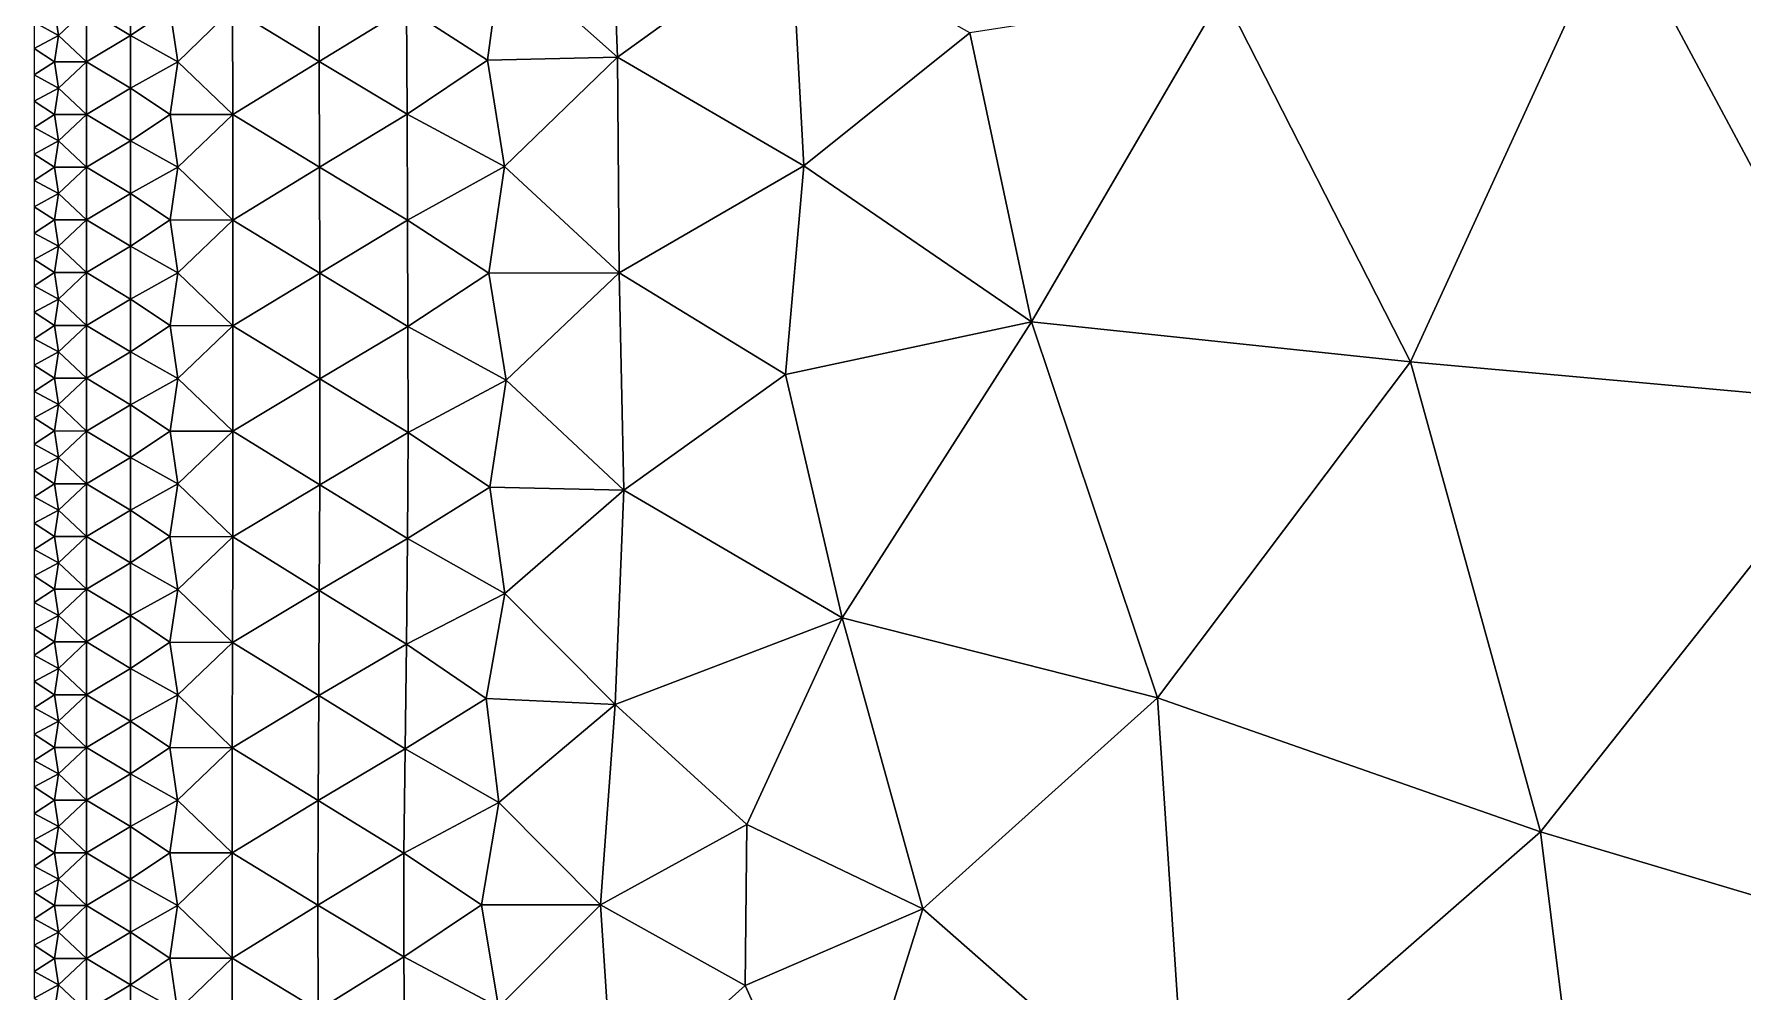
# Model space of a CAD drawing. Header units: metres. Extents: x 0 to 72, y -280 to 0.
# Drawn here: x 0.02 to 12.99, y -140.84 to -133.57 of the extents above; entities that cross this region are included whole.
import ezdxf

# ---------------------------------------------------------------- set-up
doc = ezdxf.new("R2010")
doc.units = ezdxf.units.M

msp = doc.modelspace()

# ---------------------------------------------------------------- linework, layer by layer
at = {"layer": 'layer', "color": 0}
for points in [[(14.0209, -136.383), (16.0377, -131.729), (12.0256, -132.658)], [(4.38561, -132.147), (3.57035, -132.967), (4.44686, -133.749)], [(4.38561, -132.147), (4.44686, -133.749), (5.76563, -132.797)], [(10.4665, -136.06), (12.0256, -132.658), (9.0418, -133.265)], [(14.0209, -136.383), (12.0256, -132.658), (10.4665, -136.06)], [(5.76563, -132.797), (4.44686, -133.749), (5.86156, -134.574)], [(5.76563, -132.797), (5.86156, -134.574), (7.12126, -133.565)], [(2.18118, -132.98), (1.52644, -133.382), (2.18391, -133.781)], [(2.18118, -132.98), (2.18391, -133.781), (2.84584, -133.377)], [(3.57035, -132.967), (2.84584, -133.377), (3.46133, -133.772)], [(3.57035, -132.967), (3.46133, -133.772), (4.44686, -133.749)], [(0.750805, -133.182), (0.417965, -133.383), (0.750917, -133.583)], [(0.750805, -133.182), (0.750917, -133.583), (1.05065, -133.383)], [(7.58885, -135.758), (9.0418, -133.265), (7.12126, -133.565)], [(10.4665, -136.06), (9.0418, -133.265), (7.58885, -135.758)], [(0.173524, -133.383), (0.02, -133.483), (0.204034, -133.583)], [(0.173524, -133.383), (0.204034, -133.583), (0.417965, -133.383)], [(0.417965, -133.383), (0.204034, -133.583), (0.418003, -133.783)], [(0.417965, -133.383), (0.418003, -133.783), (0.750917, -133.583)], [(1.05065, -133.383), (0.750917, -133.583), (1.1104, -133.783)], [(1.05065, -133.383), (1.1104, -133.783), (1.52644, -133.382)], [(1.52644, -133.382), (1.1104, -133.783), (1.52742, -134.183)], [(1.52644, -133.382), (1.52742, -134.183), (2.18391, -133.781)], [(2.84584, -133.377), (2.18391, -133.781), (2.8509, -134.18)], [(2.84584, -133.377), (2.8509, -134.18), (3.46133, -133.772)], [(0.02, -133.483), (0.02, -133.683), (0.204034, -133.583)], [(7.12126, -133.565), (5.86156, -134.574), (7.58885, -135.758)], [(0.204034, -133.583), (0.02, -133.683), (0.173536, -133.783)], [(0.02, -133.683), (0.02, -133.883), (0.173536, -133.783)], [(0.204034, -133.583), (0.173536, -133.783), (0.418003, -133.783)], [(0.750917, -133.583), (0.418003, -133.783), (0.751006, -133.983)], [(0.750917, -133.583), (0.751006, -133.983), (1.1104, -133.783)], [(0.173536, -133.783), (0.02, -133.883), (0.204049, -133.983)], [(0.173536, -133.783), (0.204049, -133.983), (0.418003, -133.783)], [(0.418003, -133.783), (0.204049, -133.983), (0.418036, -134.183)], [(0.418003, -133.783), (0.418036, -134.183), (0.751006, -133.983)], [(1.1104, -133.783), (0.751006, -133.983), (1.05102, -134.183)], [(1.1104, -133.783), (1.05102, -134.183), (1.52742, -134.183)], [(2.18391, -133.781), (1.52742, -134.183), (2.18597, -134.584)], [(2.18391, -133.781), (2.18597, -134.584), (2.8509, -134.18)], [(3.46133, -133.772), (2.8509, -134.18), (3.58991, -134.578)], [(3.46133, -133.772), (3.58991, -134.578), (4.44686, -133.749)], [(4.44686, -133.749), (3.58991, -134.578), (4.45891, -135.385)], [(4.44686, -133.749), (4.45891, -135.385), (5.86156, -134.574)], [(0.02, -133.883), (0.02, -134.083), (0.204049, -133.983)], [(0.204049, -133.983), (0.02, -134.083), (0.173546, -134.183)], [(0.02, -134.083), (0.02, -134.283), (0.173546, -134.183)], [(0.204049, -133.983), (0.173546, -134.183), (0.418036, -134.183)], [(0.751006, -133.983), (0.418036, -134.183), (0.75109, -134.384)], [(0.751006, -133.983), (0.75109, -134.384), (1.05102, -134.183)], [(0.173546, -134.183), (0.02, -134.283), (0.204061, -134.384)], [(0.173546, -134.183), (0.204061, -134.384), (0.418036, -134.183)], [(0.418036, -134.183), (0.204061, -134.384), (0.418063, -134.584)], [(0.418036, -134.183), (0.418063, -134.584), (0.75109, -134.384)], [(1.05102, -134.183), (0.75109, -134.384), (1.11077, -134.584)], [(1.05102, -134.183), (1.11077, -134.584), (1.52742, -134.183)], [(1.52742, -134.183), (1.11077, -134.584), (1.52811, -134.985)], [(1.52742, -134.183), (1.52811, -134.985), (2.18597, -134.584)], [(2.8509, -134.18), (2.18597, -134.584), (2.85398, -134.985)], [(2.8509, -134.18), (2.85398, -134.985), (3.58991, -134.578)], [(0.02, -134.283), (0.02, -134.484), (0.204061, -134.384)], [(0.204061, -134.384), (0.02, -134.484), (0.173554, -134.584)], [(0.204061, -134.384), (0.173554, -134.584), (0.418063, -134.584)], [(0.75109, -134.384), (0.418063, -134.584), (0.75115, -134.784)], [(0.75109, -134.384), (0.75115, -134.784), (1.11077, -134.584)], [(0.02, -134.484), (0.02, -134.684), (0.173554, -134.584)], [(0.173554, -134.584), (0.02, -134.684), (0.20407, -134.784)], [(0.173554, -134.584), (0.20407, -134.784), (0.418063, -134.584)], [(0.418063, -134.584), (0.20407, -134.784), (0.418083, -134.984)], [(0.418063, -134.584), (0.418083, -134.984), (0.75115, -134.784)], [(1.11077, -134.584), (0.75115, -134.784), (1.05126, -134.984)], [(1.11077, -134.584), (1.05126, -134.984), (1.52811, -134.985)], [(2.18597, -134.584), (1.52811, -134.985), (2.18736, -135.387)], [(2.18597, -134.584), (2.18736, -135.387), (2.85398, -134.985)], [(3.58991, -134.578), (2.85398, -134.985), (3.47125, -135.389)], [(3.58991, -134.578), (3.47125, -135.389), (4.45891, -135.385)], [(5.86156, -134.574), (4.45891, -135.385), (5.72302, -136.156)], [(5.86156, -134.574), (5.72302, -136.156), (7.58885, -135.758)], [(0.02, -134.684), (0.02, -134.884), (0.20407, -134.784)], [(0.20407, -134.784), (0.02, -134.884), (0.17356, -134.984)], [(0.20407, -134.784), (0.17356, -134.984), (0.418083, -134.984)], [(0.75115, -134.784), (0.418083, -134.984), (0.751199, -135.184)], [(0.75115, -134.784), (0.751199, -135.184), (1.05126, -134.984)], [(0.02, -134.884), (0.02, -135.084), (0.17356, -134.984)], [(0.17356, -134.984), (0.02, -135.084), (0.204077, -135.184)], [(0.17356, -134.984), (0.204077, -135.184), (0.418083, -134.984)], [(0.418083, -134.984), (0.204077, -135.184), (0.418096, -135.384)], [(0.418083, -134.984), (0.418096, -135.384), (0.751199, -135.184)], [(1.05126, -134.984), (0.751199, -135.184), (1.11101, -135.385)], [(1.05126, -134.984), (1.11101, -135.385), (1.52811, -134.985)], [(1.52811, -134.985), (1.11101, -135.385), (1.52847, -135.787)], [(1.52811, -134.985), (1.52847, -135.787), (2.18736, -135.387)], [(2.85398, -134.985), (2.18736, -135.387), (2.85668, -135.792)], [(2.85398, -134.985), (2.85668, -135.792), (3.47125, -135.389)], [(0.02, -135.084), (0.02, -135.284), (0.204077, -135.184)], [(0.204077, -135.184), (0.02, -135.284), (0.173564, -135.384)], [(0.204077, -135.184), (0.173564, -135.384), (0.418096, -135.384)], [(0.751199, -135.184), (0.418096, -135.384), (0.751223, -135.585)], [(0.751199, -135.184), (0.751223, -135.585), (1.11101, -135.385)], [(0.02, -135.284), (0.02, -135.484), (0.173564, -135.384)], [(0.173564, -135.384), (0.02, -135.484), (0.20408, -135.585)], [(0.173564, -135.384), (0.20408, -135.585), (0.418096, -135.384)], [(0.418096, -135.384), (0.20408, -135.585), (0.418099, -135.785)], [(0.418096, -135.384), (0.418099, -135.785), (0.751223, -135.585)], [(1.11101, -135.385), (0.751223, -135.585), (1.05137, -135.786)], [(1.11101, -135.385), (1.05137, -135.786), (1.52847, -135.787)], [(3.47125, -135.389), (3.60159, -136.201), (4.45891, -135.385)], [(4.45891, -135.385), (3.60159, -136.201), (4.49423, -137.035)], [(4.45891, -135.385), (4.49423, -137.035), (5.72302, -136.156)], [(0.02, -135.484), (0.02, -135.685), (0.20408, -135.585)], [(2.18736, -135.387), (1.52847, -135.787), (2.18801, -136.191)], [(2.18736, -135.387), (2.18801, -136.191), (2.85668, -135.792)], [(3.47125, -135.389), (2.85668, -135.792), (3.60159, -136.201)], [(0.20408, -135.585), (0.02, -135.685), (0.173564, -135.785)], [(0.20408, -135.585), (0.173564, -135.785), (0.418099, -135.785)], [(0.751223, -135.585), (0.418099, -135.785), (0.751223, -135.985)], [(0.751223, -135.585), (0.751223, -135.985), (1.05137, -135.786)], [(0.02, -135.685), (0.02, -135.885), (0.173564, -135.785)], [(5.72302, -136.156), (6.15331, -138.003), (7.58885, -135.758)], [(8.54576, -138.61), (7.58885, -135.758), (6.15331, -138.003)], [(8.54576, -138.61), (10.4665, -136.06), (7.58885, -135.758)], [(0.173564, -135.785), (0.02, -135.885), (0.204078, -135.985)], [(0.02, -135.885), (0.02, -136.085), (0.204078, -135.985)], [(0.173564, -135.785), (0.204078, -135.985), (0.418099, -135.785)], [(0.418099, -135.785), (0.204078, -135.985), (0.418091, -136.185)], [(0.418099, -135.785), (0.418091, -136.185), (0.751223, -135.985)], [(1.05137, -135.786), (0.751223, -135.985), (1.11103, -136.186)], [(1.05137, -135.786), (1.11103, -136.186), (1.52847, -135.787)], [(1.52847, -135.787), (1.11103, -136.186), (1.5283, -136.588)], [(1.52847, -135.787), (1.5283, -136.588), (2.18801, -136.191)], [(2.85668, -135.792), (2.18801, -136.191), (2.85776, -136.598)], [(2.85668, -135.792), (2.85776, -136.598), (3.60159, -136.201)], [(0.204078, -135.985), (0.02, -136.085), (0.173561, -136.185)], [(0.204078, -135.985), (0.173561, -136.185), (0.418091, -136.185)], [(0.751223, -135.985), (0.418091, -136.185), (0.75119, -136.386)], [(0.751223, -135.985), (0.75119, -136.386), (1.11103, -136.186)], [(0.02, -136.085), (0.02, -136.285), (0.173561, -136.185)], [(5.72302, -136.156), (4.49423, -137.035), (6.15331, -138.003)], [(11.4526, -139.628), (10.4665, -136.06), (8.54576, -138.61)], [(11.4526, -139.628), (14.0209, -136.383), (10.4665, -136.06)], [(0.173561, -136.185), (0.02, -136.285), (0.204071, -136.385)], [(0.02, -136.285), (0.02, -136.485), (0.204071, -136.385)], [(0.173561, -136.185), (0.204071, -136.385), (0.418091, -136.185)], [(0.418091, -136.185), (0.204071, -136.385), (0.418067, -136.586)], [(0.418091, -136.185), (0.418067, -136.586), (0.75119, -136.386)], [(1.11103, -136.186), (0.75119, -136.386), (1.05127, -136.587)], [(1.11103, -136.186), (1.05127, -136.587), (1.5283, -136.588)], [(2.18801, -136.191), (1.5283, -136.588), (2.18711, -136.993)], [(2.18801, -136.191), (2.18711, -136.993), (2.85776, -136.598)], [(3.60159, -136.201), (2.85776, -136.598), (3.47881, -137.011)], [(3.60159, -136.201), (3.47881, -137.011), (4.49423, -137.035)], [(0.204071, -136.385), (0.02, -136.485), (0.173553, -136.585)], [(0.204071, -136.385), (0.173553, -136.585), (0.418067, -136.586)], [(0.75119, -136.386), (0.418067, -136.586), (0.751114, -136.786)], [(0.75119, -136.386), (0.751114, -136.786), (1.05127, -136.587)], [(14.7934, -140.624), (14.0209, -136.383), (11.4526, -139.628)], [(0.02, -136.485), (0.02, -136.685), (0.173553, -136.585)], [(0.173553, -136.585), (0.02, -136.685), (0.204058, -136.786)], [(0.173553, -136.585), (0.204058, -136.786), (0.418067, -136.586)], [(0.418067, -136.586), (0.204058, -136.786), (0.418027, -136.986)], [(0.418067, -136.586), (0.418027, -136.986), (0.751114, -136.786)], [(1.05127, -136.587), (0.751114, -136.786), (1.11074, -136.987)], [(1.05127, -136.587), (1.11074, -136.987), (1.5283, -136.588)], [(1.5283, -136.588), (1.11074, -136.987), (1.52734, -137.389)], [(1.5283, -136.588), (1.52734, -137.389), (2.18711, -136.993)], [(2.85776, -136.598), (2.18711, -136.993), (2.85451, -137.402)], [(2.85776, -136.598), (2.85451, -137.402), (3.47881, -137.011)], [(0.02, -136.685), (0.02, -136.886), (0.204058, -136.786)], [(0.204058, -136.786), (0.02, -136.886), (0.17354, -136.986)], [(0.204058, -136.786), (0.17354, -136.986), (0.418027, -136.986)], [(0.751114, -136.786), (0.418027, -136.986), (0.751002, -137.186)], [(0.751114, -136.786), (0.751002, -137.186), (1.11074, -136.987)], [(0.02, -136.886), (0.02, -137.086), (0.17354, -136.986)], [(0.17354, -136.986), (0.02, -137.086), (0.204037, -137.186)], [(0.17354, -136.986), (0.204037, -137.186), (0.418027, -136.986)], [(0.418027, -136.986), (0.204037, -137.186), (0.41797, -137.386)], [(0.418027, -136.986), (0.41797, -137.386), (0.751002, -137.186)], [(1.11074, -136.987), (0.751002, -137.186), (1.05086, -137.387)], [(1.11074, -136.987), (1.05086, -137.387), (1.52734, -137.389)], [(2.18711, -136.993), (1.52734, -137.389), (2.18403, -137.795)], [(2.18711, -136.993), (2.18403, -137.795), (2.85451, -137.402)], [(3.47881, -137.011), (2.85451, -137.402), (3.59175, -137.82)], [(3.47881, -137.011), (3.59175, -137.82), (4.49423, -137.035)], [(4.49423, -137.035), (3.59175, -137.82), (4.43055, -138.661)], [(4.49423, -137.035), (4.43055, -138.661), (6.15331, -138.003)], [(0.02, -137.086), (0.02, -137.286), (0.204037, -137.186)], [(0.204037, -137.186), (0.02, -137.286), (0.173521, -137.386)], [(0.204037, -137.186), (0.173521, -137.386), (0.41797, -137.386)], [(0.751002, -137.186), (0.41797, -137.386), (0.750839, -137.587)], [(0.751002, -137.186), (0.750839, -137.587), (1.05086, -137.387)], [(0.02, -137.286), (0.02, -137.486), (0.173521, -137.386)], [(0.173521, -137.386), (0.02, -137.486), (0.204011, -137.586)], [(0.173521, -137.386), (0.204011, -137.586), (0.41797, -137.386)], [(0.41797, -137.386), (0.204011, -137.586), (0.417901, -137.786)], [(0.41797, -137.386), (0.417901, -137.786), (0.750839, -137.587)], [(1.05086, -137.387), (0.750839, -137.587), (1.11007, -137.788)], [(1.05086, -137.387), (1.11007, -137.788), (1.52734, -137.389)], [(1.52734, -137.389), (1.11007, -137.788), (1.52564, -138.19)], [(1.52734, -137.389), (1.52564, -138.19), (2.18403, -137.795)], [(2.85451, -137.402), (2.18403, -137.795), (2.84649, -138.203)], [(2.85451, -137.402), (2.84649, -138.203), (3.59175, -137.82)], [(0.02, -137.486), (0.02, -137.686), (0.204011, -137.586)], [(0.204011, -137.586), (0.02, -137.686), (0.173499, -137.786)], [(0.204011, -137.586), (0.173499, -137.786), (0.417901, -137.786)], [(0.750839, -137.587), (0.417901, -137.786), (0.750661, -137.987)], [(0.750839, -137.587), (0.750661, -137.987), (1.11007, -137.788)], [(0.02, -137.686), (0.02, -137.886), (0.173499, -137.786)], [(0.173499, -137.786), (0.02, -137.886), (0.203981, -137.986)], [(0.173499, -137.786), (0.203981, -137.986), (0.417901, -137.786)], [(0.417901, -137.786), (0.203981, -137.986), (0.417823, -138.187)], [(0.417901, -137.786), (0.417823, -138.187), (0.750661, -137.987)], [(1.11007, -137.788), (0.750661, -137.987), (1.05017, -138.188)], [(1.11007, -137.788), (1.05017, -138.188), (1.52564, -138.19)], [(2.18403, -137.795), (1.52564, -138.19), (2.17923, -138.594)], [(2.18403, -137.795), (2.17923, -138.594), (2.84649, -138.203)], [(3.59175, -137.82), (2.84649, -138.203), (3.45038, -138.616)], [(3.59175, -137.82), (3.45038, -138.616), (4.43055, -138.661)], [(0.02, -137.886), (0.02, -138.086), (0.203981, -137.986)], [(0.203981, -137.986), (0.02, -138.086), (0.173474, -138.187)], [(0.02, -138.086), (0.02, -138.287), (0.173474, -138.187)], [(0.203981, -137.986), (0.173474, -138.187), (0.417823, -138.187)], [(0.750661, -137.987), (0.417823, -138.187), (0.750453, -138.387)], [(0.750661, -137.987), (0.750453, -138.387), (1.05017, -138.188)], [(6.15331, -138.003), (4.43055, -138.661), (5.42821, -139.572)], [(6.15331, -138.003), (5.42821, -139.572), (6.76359, -140.213)], [(6.76359, -140.213), (8.54576, -138.61), (6.15331, -138.003)], [(0.173474, -138.187), (0.02, -138.287), (0.203949, -138.387)], [(0.173474, -138.187), (0.203949, -138.387), (0.417823, -138.187)], [(0.417823, -138.187), (0.203949, -138.387), (0.417747, -138.587)], [(0.417823, -138.187), (0.417747, -138.587), (0.750453, -138.387)], [(1.05017, -138.188), (0.750453, -138.387), (1.1092, -138.588)], [(1.05017, -138.188), (1.1092, -138.588), (1.52564, -138.19)], [(1.52564, -138.19), (1.1092, -138.588), (1.52374, -138.989)], [(1.52564, -138.19), (1.52374, -138.989), (2.17923, -138.594)], [(2.84649, -138.203), (2.17923, -138.594), (2.83523, -138.999)], [(2.84649, -138.203), (2.83523, -138.999), (3.45038, -138.616)], [(0.02, -138.287), (0.02, -138.487), (0.203949, -138.387)], [(0.203949, -138.387), (0.02, -138.487), (0.17345, -138.587)], [(0.02, -138.487), (0.02, -138.687), (0.17345, -138.587)], [(0.203949, -138.387), (0.17345, -138.587), (0.417747, -138.587)], [(0.750453, -138.387), (0.417747, -138.587), (0.750273, -138.787)], [(0.750453, -138.387), (0.750273, -138.787), (1.1092, -138.588)], [(0.17345, -138.587), (0.02, -138.687), (0.20392, -138.787)], [(0.17345, -138.587), (0.20392, -138.787), (0.417747, -138.587)], [(0.417747, -138.587), (0.20392, -138.787), (0.41768, -138.987)], [(0.417747, -138.587), (0.41768, -138.987), (0.750273, -138.787)], [(1.1092, -138.588), (0.750273, -138.787), (1.04944, -138.988)], [(1.1092, -138.588), (1.04944, -138.988), (1.52374, -138.989)], [(2.17923, -138.594), (1.52374, -138.989), (2.17465, -139.39)], [(2.17923, -138.594), (2.17465, -139.39), (2.83523, -138.999)], [(3.45038, -138.616), (2.83523, -138.999), (3.54665, -139.404)], [(3.45038, -138.616), (3.54665, -139.404), (4.43055, -138.661)], [(8.7682, -141.972), (8.54576, -138.61), (6.76359, -140.213)], [(11.4526, -139.628), (8.54576, -138.61), (8.7682, -141.972)], [(0.02, -138.687), (0.02, -138.887), (0.20392, -138.787)], [(4.43055, -138.661), (3.54665, -139.404), (4.319, -140.181)], [(4.43055, -138.661), (4.319, -140.181), (5.42821, -139.572)], [(0.20392, -138.787), (0.02, -138.887), (0.173429, -138.987)], [(0.20392, -138.787), (0.173429, -138.987), (0.41768, -138.987)], [(0.750273, -138.787), (0.41768, -138.987), (0.75011, -139.188)], [(0.750273, -138.787), (0.75011, -139.188), (1.04944, -138.988)], [(0.02, -138.887), (0.02, -139.087), (0.173429, -138.987)], [(0.173429, -138.987), (0.02, -139.087), (0.203897, -139.187)], [(0.173429, -138.987), (0.203897, -139.187), (0.41768, -138.987)], [(0.41768, -138.987), (0.203897, -139.187), (0.417633, -139.388)], [(0.41768, -138.987), (0.417633, -139.388), (0.75011, -139.188)], [(1.04944, -138.988), (0.75011, -139.188), (1.10847, -139.388)], [(1.04944, -138.988), (1.10847, -139.388), (1.52374, -138.989)], [(1.52374, -138.989), (1.10847, -139.388), (1.52253, -139.787)], [(1.52374, -138.989), (1.52253, -139.787), (2.17465, -139.39)], [(2.83523, -138.999), (2.17465, -139.39), (2.82671, -139.789)], [(2.83523, -138.999), (2.82671, -139.789), (3.54665, -139.404)], [(0.02, -139.087), (0.02, -139.287), (0.203897, -139.187)], [(0.203897, -139.187), (0.02, -139.287), (0.173415, -139.388)], [(0.203897, -139.187), (0.173415, -139.388), (0.417633, -139.388)], [(0.75011, -139.188), (0.417633, -139.388), (0.750016, -139.588)], [(0.75011, -139.188), (0.750016, -139.588), (1.10847, -139.388)], [(0.02, -139.287), (0.02, -139.488), (0.173415, -139.388)], [(0.173415, -139.388), (0.02, -139.488), (0.203884, -139.588)], [(0.173415, -139.388), (0.203884, -139.588), (0.417633, -139.388)], [(0.417633, -139.388), (0.203884, -139.588), (0.417613, -139.788)], [(0.417633, -139.388), (0.417613, -139.788), (0.750016, -139.588)], [(1.10847, -139.388), (0.750016, -139.588), (1.04904, -139.788)], [(1.10847, -139.388), (1.04904, -139.788), (1.52253, -139.787)], [(2.17465, -139.39), (1.52253, -139.787), (2.17279, -140.185)], [(2.17465, -139.39), (2.17279, -140.185), (2.82671, -139.789)], [(3.54665, -139.404), (2.82671, -139.789), (3.41417, -140.182)], [(3.54665, -139.404), (3.41417, -140.182), (4.319, -140.181)], [(0.02, -139.488), (0.02, -139.688), (0.203884, -139.588)], [(0.203884, -139.588), (0.02, -139.688), (0.17341, -139.788)], [(0.203884, -139.588), (0.17341, -139.788), (0.417613, -139.788)], [(0.750016, -139.588), (0.417613, -139.788), (0.749984, -139.988)], [(0.750016, -139.588), (0.749984, -139.988), (1.04904, -139.788)], [(5.42821, -139.572), (4.319, -140.181), (5.41649, -140.795)], [(5.42821, -139.572), (5.41649, -140.795), (6.76359, -140.213)], [(12.0062, -144.077), (11.4526, -139.628), (8.7682, -141.972)], [(12.0062, -144.077), (14.7934, -140.624), (11.4526, -139.628)], [(0.02, -139.688), (0.02, -139.888), (0.17341, -139.788)], [(0.17341, -139.788), (0.02, -139.888), (0.203882, -139.988)], [(0.17341, -139.788), (0.203882, -139.988), (0.417613, -139.788)], [(0.417613, -139.788), (0.203882, -139.988), (0.41762, -140.188)], [(0.417613, -139.788), (0.41762, -140.188), (0.749984, -139.988)], [(1.04904, -139.788), (0.749984, -139.988), (1.10827, -140.187)], [(1.04904, -139.788), (1.10827, -140.187), (1.52253, -139.787)], [(1.52253, -139.787), (1.10827, -140.187), (1.52268, -140.586)], [(1.52253, -139.787), (1.52268, -140.586), (2.17279, -140.185)], [(2.82671, -139.789), (2.17279, -140.185), (2.82635, -140.577)], [(2.82671, -139.789), (2.82635, -140.577), (3.41417, -140.182)], [(0.02, -139.888), (0.02, -140.088), (0.203882, -139.988)], [(0.203882, -139.988), (0.02, -140.088), (0.173414, -140.188)], [(0.203882, -139.988), (0.173414, -140.188), (0.41762, -140.188)], [(0.749984, -139.988), (0.41762, -140.188), (0.750029, -140.388)], [(0.749984, -139.988), (0.750029, -140.388), (1.10827, -140.187)], [(0.02, -140.088), (0.02, -140.288), (0.173414, -140.188)], [(3.41417, -140.182), (2.82635, -140.577), (3.54356, -140.958)], [(3.41417, -140.182), (3.54356, -140.958), (4.319, -140.181)], [(4.319, -140.181), (3.54356, -140.958), (4.41586, -141.689)], [(4.319, -140.181), (4.41586, -141.689), (5.41649, -140.795)], [(0.173414, -140.188), (0.02, -140.288), (0.203892, -140.388)], [(0.02, -140.288), (0.02, -140.488), (0.203892, -140.388)], [(0.173414, -140.188), (0.203892, -140.388), (0.41762, -140.188)], [(0.41762, -140.188), (0.203892, -140.388), (0.417656, -140.588)], [(0.41762, -140.188), (0.417656, -140.588), (0.750029, -140.388)], [(1.10827, -140.187), (0.750029, -140.388), (1.04917, -140.587)], [(1.10827, -140.187), (1.04917, -140.587), (1.52268, -140.586)], [(2.17279, -140.185), (1.52268, -140.586), (2.17473, -140.98)], [(2.17279, -140.185), (2.17473, -140.98), (2.82635, -140.577)], [(5.41649, -140.795), (6.10334, -142.314), (6.76359, -140.213)], [(8.7682, -141.972), (6.76359, -140.213), (6.10334, -142.314)], [(0.203892, -140.388), (0.02, -140.488), (0.173426, -140.588)], [(0.203892, -140.388), (0.173426, -140.588), (0.417656, -140.588)], [(0.750029, -140.388), (0.417656, -140.588), (0.75014, -140.788)], [(0.750029, -140.388), (0.75014, -140.788), (1.04917, -140.587)], [(0.02, -140.488), (0.02, -140.689), (0.173426, -140.588)], [(0.173426, -140.588), (0.02, -140.689), (0.203912, -140.788)], [(0.02, -140.689), (0.02, -140.889), (0.203912, -140.788)], [(0.173426, -140.588), (0.203912, -140.788), (0.417656, -140.588)], [(0.417656, -140.588), (0.203912, -140.788), (0.417712, -140.988)], [(0.417656, -140.588), (0.417712, -140.988), (0.75014, -140.788)], [(1.04917, -140.587), (0.75014, -140.788), (1.10869, -140.987)], [(1.04917, -140.587), (1.10869, -140.987), (1.52268, -140.586)], [(1.52268, -140.586), (1.10869, -140.987), (1.52403, -141.384)], [(1.52268, -140.586), (1.52403, -141.384), (2.17473, -140.98)], [(2.82635, -140.577), (2.17473, -140.98), (2.83402, -141.368)], [(2.82635, -140.577), (2.83402, -141.368), (3.54356, -140.958)], [(17.1806, -145.457), (14.7934, -140.624), (12.0062, -144.077)], [(0.203912, -140.788), (0.02, -140.889), (0.173445, -140.989)], [(0.203912, -140.788), (0.173445, -140.989), (0.417712, -140.988)], [(0.75014, -140.788), (0.417712, -140.988), (0.750291, -141.188)], [(0.75014, -140.788), (0.750291, -141.188), (1.10869, -140.987)], [(5.41649, -140.795), (4.41586, -141.689), (6.10334, -142.314)]]:
    msp.add_3dface(points, dxfattribs=at)

doc.saveas('drawing.dxf')
